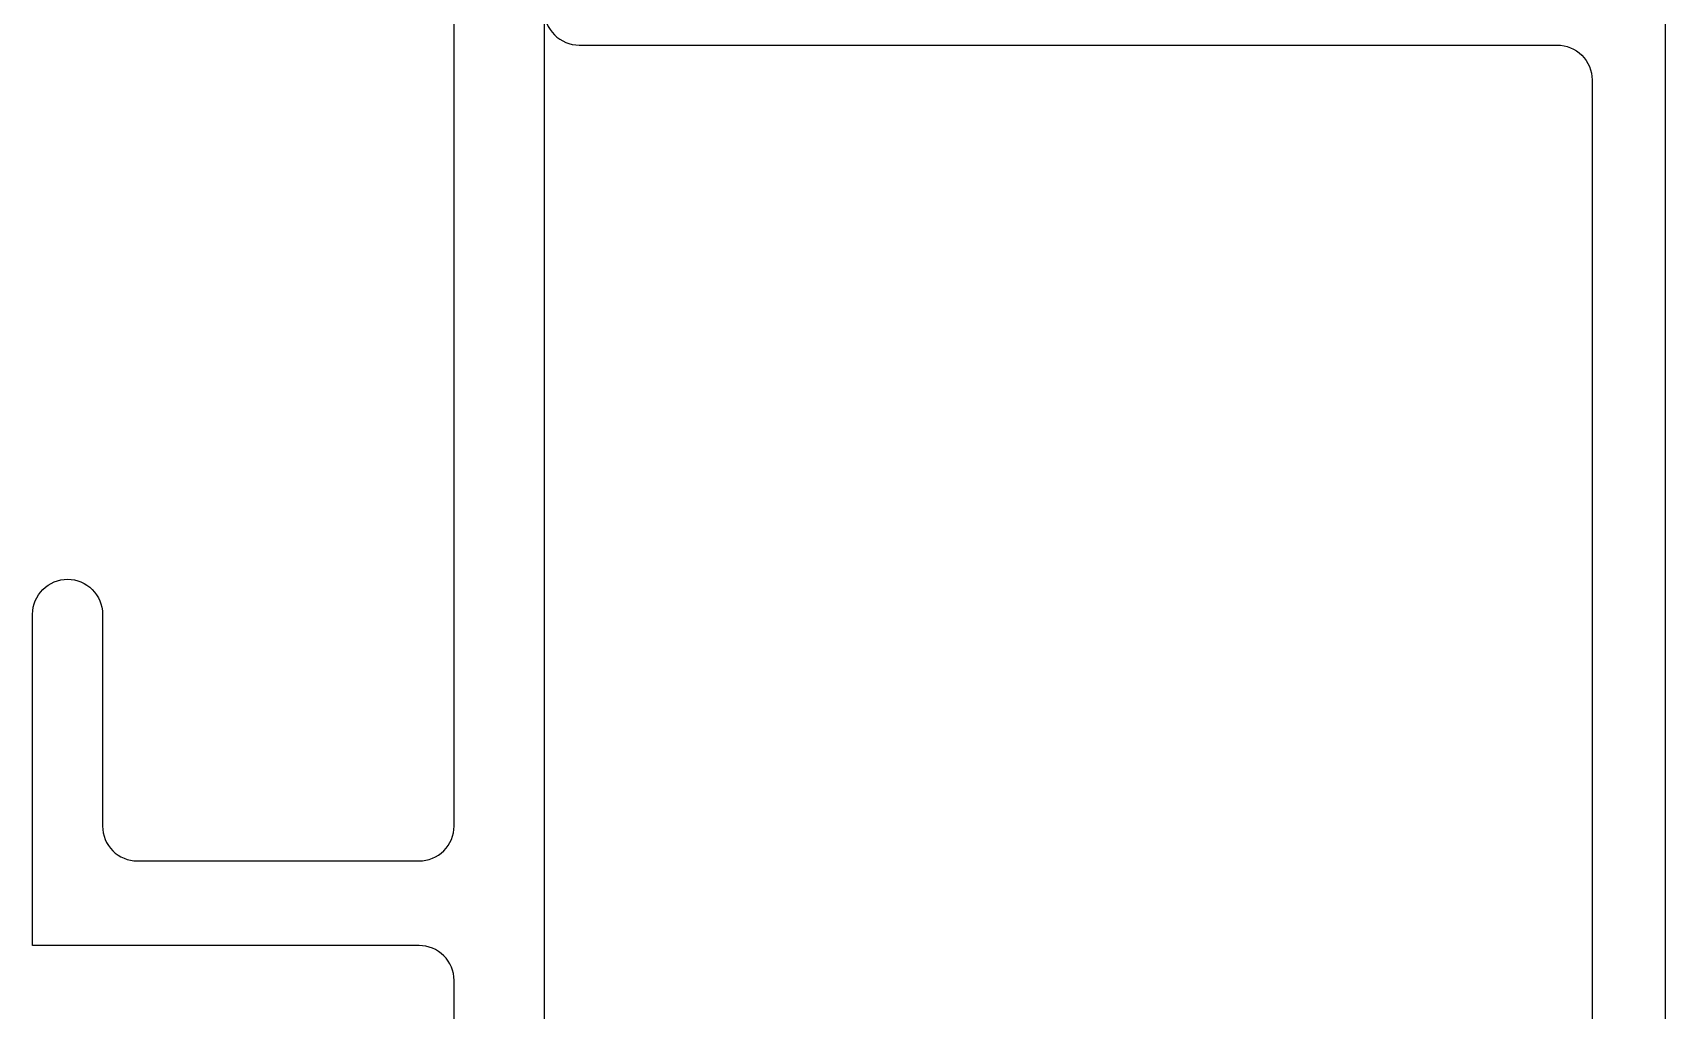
# Model space of a CAD drawing. Extents: x -138 to 168, y -127 to 72.
# Drawn here: x 2.018 to 3.467, y 46.42 to 47.288 of the extents above; entities that cross this region are included whole.
import ezdxf

# ---------------------------------------------------------------- set-up
doc = ezdxf.new("R2010")
doc.units = 0
doc.header["$MEASUREMENT"] = 0
doc.layers.get('0').update_dxf_attribs({"linetype": 'CONTINUOUS'})
doc.layers.add('FRAME', color=1, linetype='CONTINUOUS')

# ---------------------------------------------------------------- blocks, each defined once
blk = doc.blocks.new('3809 BLOCK FRAME')
blk.add_lwpolyline([(-1.674, 0.454), (-4.425, 0.454)])
blk.add_lwpolyline([(-3.7713, 0.374), (-3.606, 0.374, -0.414214), (-3.575, 0.343), (-3.575, 0), (-3.281, 0, 0.414214), (-3.25, 0.031, 0.414214), (-3.281, 0.062), (-3.469, 0.062, -0.414214), (-3.5, 0.093), (-3.5, 0.343, -0.414214), (-3.469, 0.374), (-2.4167, 0.374, -0.5024)], format="xyb")
blk = doc.blocks.new('3810_2p25in_Insert_Glass_Stop')
blk.add_lwpolyline([(1.745, -0.327, -0.414214), (1.714, -0.296), (1.714, 0.572, 0.414214), (1.683, 0.603), (0.056, 0.603, 0.414214), (0.046, 0.593), (0.046, 0.0711, 0.440011), (0.0569, 0.0612), (0.1723, 0.0712, -0.440011), (0.206, 0.0404), (0.206, -0.152, -0.691708), (0.171, -0.1652), (0.115, -0.1015, -0.395486), (0.1159, -0.0741), (0.1471, -0.0429, 0.198912), (0.15, -0.0359), (0.15, 0.0022, 0.440011), (0.1391, 0.0121), (0.0009, 0, -0.440011), (-0.01, 0.01), (-0.01, 0.658, -0.414214), (0, 0.668), (1.839, 0.668, -0.414214)], format="xyb")

msp = doc.modelspace()

# ---------------------------------------------------------------- block references
at = {"layer": 'FRAME', "xscale": -1}
for name, p, rotation in [('3809 BLOCK FRAME', (2.0175, 50.053), 270.0000000000003), ('3810_2p25in_Insert_Glass_Stop', (2.7985, 45.563), 270.0000000000002)]:
    msp.add_blockref(name, p, dxfattribs=dict(at, rotation=rotation))

doc.saveas('drawing.dxf')
